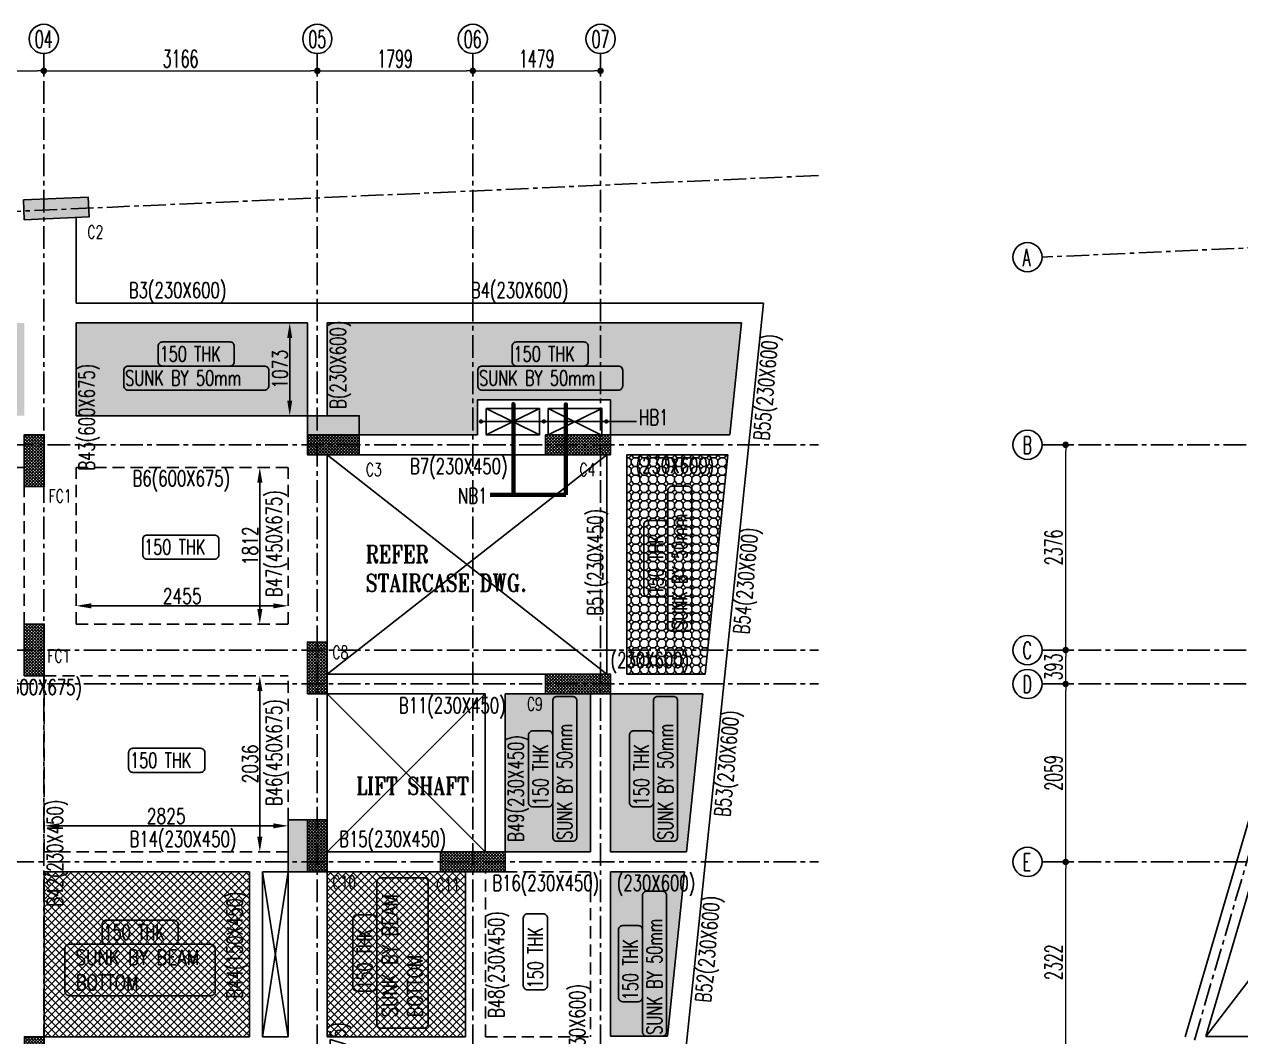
# Model space of a CAD drawing. Header units: inches. Extents: x 5501426 to 5570916, y 463710 to 505098.
# Drawn here: x 5513676 to 5527751, y 493301 to 505016 of the extents above; entities that cross this region are included whole.
import ezdxf

# ---------------------------------------------------------------- set-up
doc = ezdxf.new("R2010")
doc.units = ezdxf.units.IN
doc.header["$LTSCALE"] = 700
doc.header["$MEASUREMENT"] = 0
doc.header["$PDMODE"] = 2
doc.header["$PDSIZE"] = 75
for name, pattern in [('CENTER', [2, 1.25, -0.25, 0.25, -0.25]), ('CONTINULUS', [0]), ('HIDDEN', [0.375, 0.25, -0.125])]:
    doc.linetypes.add(name, pattern=pattern)
doc.layers.get('0').update_dxf_attribs({"color": 1})
doc.layers.get('DEFPOINTS').update_dxf_attribs({"color": 250})
for name, color, linetype in [('STR-Beam', 4, 'Continuous'), ('STR-Beam Number', 6, 'Continuous'), ('STR-Column', 5, 'Continuous'), ('STR-Column Numbers', 1, 'Continuous'), ('STR-Cut out', 248, 'HIDDEN'), ('STR-Dimension', 8, 'Continuous'), ('STR-Grid Circle', 251, 'Continuous'), ('STR-Grid Dim', 251, 'Continuous'), ('STR-Grid Line', 148, 'Continuous'), ('STR-Grid Number', 251, 'Continuous'), ('STR-Hatch', 251, 'Continuous'), ('STR-Text', 150, 'Continuous')]:
    doc.layers.add(name, color=color, linetype=linetype)
doc.layers.add('STR-Column Hatch', color=17, linetype='Continuous', lineweight=5)
doc.styles.add('a-100 txt m', font='romans.shx', dxfattribs={"width": 0.75, "height": 300})
doc.styles.add('DIMTEXT', font='SIMPLEX.shx', dxfattribs={"width": 0.6})
doc.styles.add('ROMANC', font='romanc.shx')
doc.styles.add('ROMANS', font='romans.shx', dxfattribs={"width": 0.75})
doc.styles.add('ROMANT', font='romant.shx')
doc.dimstyles.new('DESIGN DESK', dxfattribs={"dimtxt": 200, "dimasz": 75, "dimexe": 0.1, "dimexo": 0.1, "dimgap": 0.09, "dimtad": 0, "dimdec": 0, "dimzin": 0, "dimdsep": 46, "dimtxsty": 'DIMTEXT', "dimblk": 'DOT', "dimcen": 0, "dimclrd": 8, "dimclre": 8, "dimclrt": 7, "dimadec": 0, "dimazin": 0, "dimtfac": 1, "dimtdec": 0, "dimtix": 1, "dimtmove": 0, "dimatfit": 3, "dimldrblk": 'ARCHTICK', "dimfxl": 1, "dimtolj": 1, "dimtzin": 0, "dimlwd": 9, "dimlwe": 13, "dimarcsym": 0})
doc.dimstyles.new('SSM', dxfattribs={"dimscale": 10, "dimtxt": 250, "dimasz": 150, "dimexe": 100, "dimexo": 50, "dimgap": 25, "dimtad": 1, "dimdec": 0, "dimzin": 1, "dimdsep": 46, "dimtxsty": 'ROMANS', "dimcen": 5, "dimdle": 75, "dimclrd": 9, "dimclre": 9, "dimclrt": 7, "dimadec": 0, "dimazin": 0, "dimtfac": 1, "dimtdec": 0, "dimtix": 1, "dimtmove": 1, "dimatfit": 3, "dimfxl": 1, "dimtolj": 1, "dimtzin": 1, "dimarcsym": 0})
pattern_1 = [(45, (28788.98, 0), (-44.1941738, 44.1941738), []), (135, (28788.98, 0), (-44.1941738, -44.1941738), [])]
pattern_2 = [(315, (0, 29), (100.0000309, -2e-14), [41.0122, -100.4092]), (0, (29, 0), (100, 100), [42, -58]), (45, (71, 0), (0, 100.0000309), [41.0122, -100.4092]), (135, (100, 71), (-100.0000309, 2e-14), [41.0122, -100.4092]), (225, (29, 100), (-1e-14, -100.0000309), [41.0122, -100.4092]), (270, (0, 71), (100, -100), [42, -58])]

# ---------------------------------------------------------------- blocks, each defined once
blk = doc.blocks.new('_Dot')
at = {"color": 0, "linetype": 'ByBlock', "lineweight": -2}
blk.add_line((-0.5, 0), (-1, 0), dxfattribs=at)
at = {"color": 0, "linetype": 'ByBlock', "const_width": 0.5}
blk.add_lwpolyline([(-0.25, 0, 1), (0.25, 0, 1)], format="xyb", close=True, dxfattribs=at)
blk = doc.blocks.new('*D10')
at = {"layer": 'DEFPOINTS', "color": 0, "linetype": 'CONTINULUS', "ltscale": 0.05, "transparency": 16777216}
for p in [(5510391, 504478), (5513901, 504478), (5513901, 504478)]:
    blk.add_point(p, dxfattribs=at)
at = {"layer": 'STR-Grid Dim', "color": 251, "lineweight": 13}
for p, q in [((5510391, 504477), (5510391, 504477)), ((5513901, 504477), (5513901, 504477))]:
    blk.add_line(p, q, dxfattribs=at)
at = {"layer": 'STR-Grid Dim', "color": 251, "lineweight": 9}
blk.add_line((5510466, 504478), (5513826, 504478), dxfattribs=at)
at = {"layer": 'STR-Grid Dim', "color": 251, "linetype": 'ByBlock', "lineweight": 9, "ltscale": 0.05, "xscale": 75, "yscale": 75, "zscale": 75, "rotation": 180}
blk.add_blockref('_Dot', (5510391, 504478), dxfattribs=at)
at = {"layer": 'STR-Grid Dim', "color": 251, "linetype": 'ByBlock', "lineweight": 9, "ltscale": 0.05, "xscale": 75, "yscale": 75, "zscale": 75}
blk.add_blockref('_Dot', (5513901, 504478), dxfattribs=at)
at = {"layer": 'STR-Grid Dim', "color": 251, "linetype": 'CONTINULUS', "ltscale": 0.05, "insert": (5512146, 504618), "char_height": 200, "attachment_point": 5, "style": 'DIMTEXT'}
blk.add_mtext('\\A1;3510', dxfattribs=at)
blk = doc.blocks.new('_ARCHTICK')
at = {"color": 0, "linetype": 'ByBlock', "const_width": 0.15}
blk.add_lwpolyline([(-0.5, -0.5), (0.5, 0.5)], dxfattribs=at)
blk = doc.blocks.new('*D11')
at = {"layer": 'DEFPOINTS', "color": 0, "linetype": 'CONTINULUS', "ltscale": 0.05, "transparency": 16777216}
for p in [(5513901, 504478), (5517067, 504478), (5517067, 504478)]:
    blk.add_point(p, dxfattribs=at)
at = {"layer": 'STR-Grid Dim', "color": 251, "lineweight": 13}
for p, q in [((5513901, 504477), (5513901, 504477)), ((5517067, 504477), (5517067, 504477))]:
    blk.add_line(p, q, dxfattribs=at)
at = {"layer": 'STR-Grid Dim', "color": 251, "lineweight": 9}
blk.add_line((5513976, 504478), (5516992, 504478), dxfattribs=at)
at = {"layer": 'STR-Grid Dim', "color": 251, "linetype": 'ByBlock', "lineweight": 9, "ltscale": 0.05, "xscale": 75, "yscale": 75, "zscale": 75, "rotation": 180}
blk.add_blockref('_Dot', (5513901, 504478), dxfattribs=at)
at = {"layer": 'STR-Grid Dim', "color": 251, "linetype": 'ByBlock', "lineweight": 9, "ltscale": 0.05, "xscale": 75, "yscale": 75, "zscale": 75}
blk.add_blockref('_Dot', (5517067, 504478), dxfattribs=at)
at = {"layer": 'STR-Grid Dim', "color": 251, "linetype": 'CONTINULUS', "ltscale": 0.05, "insert": (5515484, 504618), "char_height": 200, "attachment_point": 5, "style": 'DIMTEXT'}
blk.add_mtext('\\A1;3166', dxfattribs=at)
blk = doc.blocks.new('*D12')
at = {"layer": 'DEFPOINTS', "color": 0, "linetype": 'CONTINULUS', "ltscale": 0.05, "transparency": 16777216}
for p in [(5517067, 504478), (5518866, 504478), (5518866, 504478)]:
    blk.add_point(p, dxfattribs=at)
at = {"layer": 'STR-Grid Dim', "color": 251, "lineweight": 13}
for p, q in [((5517067, 504477), (5517067, 504477)), ((5518866, 504477), (5518866, 504477))]:
    blk.add_line(p, q, dxfattribs=at)
at = {"layer": 'STR-Grid Dim', "color": 251, "lineweight": 9}
blk.add_line((5517142, 504478), (5518791, 504478), dxfattribs=at)
at = {"layer": 'STR-Grid Dim', "color": 251, "linetype": 'ByBlock', "lineweight": 9, "ltscale": 0.05, "xscale": 75, "yscale": 75, "zscale": 75, "rotation": 180}
blk.add_blockref('_Dot', (5517067, 504478), dxfattribs=at)
at = {"layer": 'STR-Grid Dim', "color": 251, "linetype": 'ByBlock', "lineweight": 9, "ltscale": 0.05, "xscale": 75, "yscale": 75, "zscale": 75}
blk.add_blockref('_Dot', (5518866, 504478), dxfattribs=at)
at = {"layer": 'STR-Grid Dim', "color": 251, "linetype": 'CONTINULUS', "ltscale": 0.05, "insert": (5517966, 504618), "char_height": 200, "attachment_point": 5, "style": 'DIMTEXT'}
blk.add_mtext('\\A1;1799', dxfattribs=at)
blk = doc.blocks.new('*D13')
at = {"layer": 'DEFPOINTS', "color": 0, "linetype": 'CONTINULUS', "ltscale": 0.05, "transparency": 16777216}
for p in [(5518866, 504478), (5520344, 504478), (5520344, 504478)]:
    blk.add_point(p, dxfattribs=at)
at = {"layer": 'STR-Grid Dim', "color": 251, "lineweight": 13}
for p, q in [((5518866, 504477), (5518866, 504477)), ((5520344, 504477), (5520344, 504477))]:
    blk.add_line(p, q, dxfattribs=at)
at = {"layer": 'STR-Grid Dim', "color": 251, "lineweight": 9}
blk.add_line((5518941, 504478), (5520269, 504478), dxfattribs=at)
at = {"layer": 'STR-Grid Dim', "color": 251, "linetype": 'ByBlock', "lineweight": 9, "ltscale": 0.05, "xscale": 75, "yscale": 75, "zscale": 75, "rotation": 180}
blk.add_blockref('_Dot', (5518866, 504478), dxfattribs=at)
at = {"layer": 'STR-Grid Dim', "color": 251, "linetype": 'ByBlock', "lineweight": 9, "ltscale": 0.05, "xscale": 75, "yscale": 75, "zscale": 75}
blk.add_blockref('_Dot', (5520344, 504478), dxfattribs=at)
at = {"layer": 'STR-Grid Dim', "color": 251, "linetype": 'CONTINULUS', "ltscale": 0.05, "insert": (5519605, 504618), "char_height": 200, "attachment_point": 5, "style": 'DIMTEXT'}
blk.add_mtext('\\A1;1479', dxfattribs=at)
blk = doc.blocks.new('*D33')
at = {"layer": 'DEFPOINTS', "color": 0, "linetype": 'CONTINULUS', "transparency": 16777216}
for p in [(5513906, 495741), (5516731, 495741), (5516731, 495741)]:
    blk.add_point(p, dxfattribs=at)
at = {"layer": 'STR-Dimension', "color": 251, "lineweight": -2, "transparency": 16777216}
for p, q in [((5513906, 495791), (5513906, 495771)), ((5514081, 495741), (5516556, 495741)), ((5516731, 495791), (5516731, 495771))]:
    blk.add_line(p, q, dxfattribs=at)
at = {"layer": 'STR-Dimension', "color": 251, "linetype": 'CONTINULUS', "transparency": 16777216}
for points in [[(5514081, 495770), (5514081, 495712), (5513906, 495741)], [(5516556, 495712), (5516556, 495770), (5516731, 495741)]]:
    blk.add_solid(points, dxfattribs=at)
at = {"layer": 'STR-Dimension', "color": 3, "linetype": 'CONTINULUS', "ltscale": 0.05, "transparency": 16777216, "insert": (5515318, 495853), "char_height": 175, "attachment_point": 5, "style": 'ROMANS'}
blk.add_mtext('\\A1;2825', dxfattribs=at)
blk = doc.blocks.new('*D34')
at = {"layer": 'DEFPOINTS', "color": 0, "linetype": 'CONTINULUS', "transparency": 16777216}
for p in [(5516401, 497475), (5516401, 495439), (5516401, 495439)]:
    blk.add_point(p, dxfattribs=at)
at = {"layer": 'STR-Dimension', "color": 251, "lineweight": -2, "transparency": 16777216}
for p, q in [((5516451, 497475), (5516431, 497475)), ((5516401, 497300), (5516401, 495614)), ((5516451, 495439), (5516431, 495439))]:
    blk.add_line(p, q, dxfattribs=at)
at = {"layer": 'STR-Dimension', "color": 251, "linetype": 'CONTINULUS', "transparency": 16777216}
for points in [[(5516431, 497300), (5516372, 497300), (5516401, 497475)], [(5516372, 495614), (5516431, 495614), (5516401, 495439)]]:
    blk.add_solid(points, dxfattribs=at)
at = {"layer": 'STR-Dimension', "color": 3, "linetype": 'CONTINULUS', "ltscale": 0.05, "transparency": 16777216, "insert": (5516289, 496457), "char_height": 175, "attachment_point": 5, "rotation": 90, "style": 'ROMANS'}
blk.add_mtext('\\A1;2036', dxfattribs=at)
blk = doc.blocks.new('*D35')
at = {"layer": 'DEFPOINTS', "color": 0, "linetype": 'CONTINULUS'}
for p in [(5514276, 498287), (5516731, 498287), (5516731, 498287)]:
    blk.add_point(p, dxfattribs=at)
at = {"layer": 'STR-Dimension', "color": 251, "lineweight": -2}
for p, q in [((5514276, 498337), (5514276, 498317)), ((5514451, 498287), (5516556, 498287)), ((5516731, 498337), (5516731, 498317))]:
    blk.add_line(p, q, dxfattribs=at)
at = {"layer": 'STR-Dimension', "color": 251, "linetype": 'CONTINULUS'}
for points in [[(5514451, 498316), (5514451, 498257), (5514276, 498287)], [(5516556, 498257), (5516556, 498316), (5516731, 498287)]]:
    blk.add_solid(points, dxfattribs=at)
at = {"layer": 'STR-Dimension', "color": 3, "linetype": 'CONTINULUS', "ltscale": 0.05, "insert": (5515503, 498399), "char_height": 175, "attachment_point": 5, "style": 'ROMANS'}
blk.add_mtext('\\A1;2455', dxfattribs=at)
blk = doc.blocks.new('*D36')
at = {"layer": 'DEFPOINTS', "color": 0, "linetype": 'CONTINULUS'}
for p in [(5516401, 499887), (5516401, 498075), (5516401, 498075)]:
    blk.add_point(p, dxfattribs=at)
at = {"layer": 'STR-Dimension', "color": 251, "lineweight": -2}
for p, q in [((5516451, 499887), (5516431, 499887)), ((5516401, 499712), (5516401, 498250)), ((5516451, 498075), (5516431, 498075))]:
    blk.add_line(p, q, dxfattribs=at)
at = {"layer": 'STR-Dimension', "color": 251, "linetype": 'CONTINULUS'}
for points in [[(5516431, 499712), (5516372, 499712), (5516401, 499887)], [(5516372, 498250), (5516431, 498250), (5516401, 498075)]]:
    blk.add_solid(points, dxfattribs=at)
at = {"layer": 'STR-Dimension', "color": 3, "linetype": 'CONTINULUS', "ltscale": 0.05, "insert": (5516289, 498981), "char_height": 175, "attachment_point": 5, "rotation": 90, "style": 'ROMANS'}
blk.add_mtext('\\A1;1812', dxfattribs=at)
blk = doc.blocks.new('*D43')
at = {"layer": 'DEFPOINTS', "color": 0, "linetype": 'CONTINULUS', "transparency": 16777216}
for p in [(5516747, 501560), (5516747, 500487), (5516747, 500487)]:
    blk.add_point(p, dxfattribs=at)
at = {"layer": 'STR-Dimension', "color": 251, "lineweight": -2, "transparency": 16777216}
for p, q in [((5516797, 501560), (5516777, 501560)), ((5516747, 501385), (5516747, 500662)), ((5516797, 500487), (5516777, 500487))]:
    blk.add_line(p, q, dxfattribs=at)
at = {"layer": 'STR-Dimension', "color": 251, "linetype": 'CONTINULUS', "transparency": 16777216}
for points in [[(5516776, 501385), (5516718, 501385), (5516747, 501560)], [(5516718, 500662), (5516776, 500662), (5516747, 500487)]]:
    blk.add_solid(points, dxfattribs=at)
at = {"layer": 'STR-Dimension', "color": 3, "linetype": 'CONTINULUS', "ltscale": 0.05, "transparency": 16777216, "insert": (5516634, 501024), "char_height": 175, "attachment_point": 5, "rotation": 90, "style": 'ROMANS'}
blk.add_mtext('\\A1;1073', dxfattribs=at)
blk = doc.blocks.new('*D288')
at = {"layer": 'DEFPOINTS', "color": 0, "linetype": 'CONTINULUS'}
for p in [(5525726, 500150), (5525726, 500150), (5525726, 497775)]:
    blk.add_point(p, dxfattribs=at)
at = {"layer": 'STR-Grid Dim', "color": 251, "lineweight": 13}
for p, q in [((5525726, 500150), (5525726, 500150)), ((5525726, 497775), (5525726, 497775))]:
    blk.add_line(p, q, dxfattribs=at)
at = {"layer": 'STR-Grid Dim', "color": 251, "lineweight": 9}
blk.add_line((5525726, 497850), (5525726, 500075), dxfattribs=at)
at = {"layer": 'STR-Grid Dim', "color": 251, "linetype": 'ByBlock', "lineweight": 9, "xscale": 75, "yscale": 75, "zscale": 75}
for p, rotation in [((5525726, 500150), 90), ((5525726, 497775), 270)]:
    blk.add_blockref('_Dot', p, dxfattribs=dict(at, rotation=rotation))
at = {"layer": 'STR-Grid Dim', "color": 251, "linetype": 'CONTINULUS', "ltscale": 0.05, "insert": (5525586, 498963), "char_height": 200, "attachment_point": 5, "rotation": 90, "style": 'DIMTEXT'}
blk.add_mtext('\\A1;2376', dxfattribs=at)
blk = doc.blocks.new('*D289')
at = {"layer": 'DEFPOINTS', "color": 0, "linetype": 'CONTINULUS'}
for p in [(5525726, 497775), (5525726, 497775), (5525726, 497382)]:
    blk.add_point(p, dxfattribs=at)
at = {"layer": 'STR-Grid Dim', "color": 251, "lineweight": 13}
for p, q in [((5525726, 497775), (5525726, 497775)), ((5525726, 497382), (5525726, 497382))]:
    blk.add_line(p, q, dxfattribs=at)
at = {"layer": 'STR-Grid Dim', "color": 251, "lineweight": 9}
blk.add_line((5525726, 497457), (5525726, 497700), dxfattribs=at)
at = {"layer": 'STR-Grid Dim', "color": 251, "linetype": 'ByBlock', "lineweight": 9, "xscale": 75, "yscale": 75, "zscale": 75}
for p, rotation in [((5525726, 497775), 90), ((5525726, 497382), 270)]:
    blk.add_blockref('_Dot', p, dxfattribs=dict(at, rotation=rotation))
at = {"layer": 'STR-Grid Dim', "color": 251, "linetype": 'CONTINULUS', "ltscale": 0.05, "insert": (5525586, 497579), "char_height": 200, "attachment_point": 5, "rotation": 90, "style": 'DIMTEXT'}
blk.add_mtext('\\A1;393', dxfattribs=at)
blk = doc.blocks.new('*D290')
at = {"layer": 'DEFPOINTS', "color": 0, "linetype": 'CONTINULUS'}
for p in [(5525726, 497382), (5525726, 497382), (5525726, 495323)]:
    blk.add_point(p, dxfattribs=at)
at = {"layer": 'STR-Grid Dim', "color": 251, "lineweight": 13}
for p, q in [((5525726, 497382), (5525726, 497382)), ((5525726, 495323), (5525726, 495323))]:
    blk.add_line(p, q, dxfattribs=at)
at = {"layer": 'STR-Grid Dim', "color": 251, "lineweight": 9}
blk.add_line((5525726, 495398), (5525726, 497307), dxfattribs=at)
at = {"layer": 'STR-Grid Dim', "color": 251, "linetype": 'ByBlock', "lineweight": 9, "xscale": 75, "yscale": 75, "zscale": 75}
for p, rotation in [((5525726, 497382), 90), ((5525726, 495323), 270)]:
    blk.add_blockref('_Dot', p, dxfattribs=dict(at, rotation=rotation))
at = {"layer": 'STR-Grid Dim', "color": 251, "linetype": 'CONTINULUS', "ltscale": 0.05, "insert": (5525586, 496353), "char_height": 200, "attachment_point": 5, "rotation": 90, "style": 'DIMTEXT'}
blk.add_mtext('\\A1;2059', dxfattribs=at)
blk = doc.blocks.new('*D291')
at = {"layer": 'DEFPOINTS', "color": 0, "linetype": 'CONTINULUS'}
for p in [(5525726, 495323), (5525726, 495323), (5525726, 493001)]:
    blk.add_point(p, dxfattribs=at)
at = {"layer": 'STR-Grid Dim', "color": 251, "lineweight": 13}
for p, q in [((5525726, 495323), (5525726, 495323)), ((5525726, 493001), (5525726, 493001))]:
    blk.add_line(p, q, dxfattribs=at)
at = {"layer": 'STR-Grid Dim', "color": 251, "lineweight": 9}
blk.add_line((5525726, 493076), (5525726, 495248), dxfattribs=at)
at = {"layer": 'STR-Grid Dim', "color": 251, "linetype": 'ByBlock', "lineweight": 9, "xscale": 75, "yscale": 75, "zscale": 75}
for p, rotation in [((5525726, 495323), 90), ((5525726, 493001), 270)]:
    blk.add_blockref('_Dot', p, dxfattribs=dict(at, rotation=rotation))
at = {"layer": 'STR-Grid Dim', "color": 251, "linetype": 'CONTINULUS', "ltscale": 0.05, "insert": (5525586, 494162), "char_height": 200, "attachment_point": 5, "rotation": 90, "style": 'DIMTEXT'}
blk.add_mtext('\\A1;2322', dxfattribs=at)

msp = doc.modelspace()

# ---------------------------------------------------------------- hatches: boundary and pattern name
at = {"layer": 'STR-Column Hatch'}
h = msp.add_hatch(color=256, dxfattribs=at)
h.dxf.hatch_style = 1
h.paths.add_polyline_path([(5513665.3, 502983.6), (5514414.8, 503017.2), (5514425.1, 502787.4), (5513675.6, 502753.9)])
h = msp.add_hatch(color=256, dxfattribs=at)
h.dxf.hatch_style = 1
h.paths.add_polyline_path([(5516951, 500485.7), (5517551.2, 500485.7), (5517551.2, 500035.7), (5516951, 500035.7)])
h = msp.add_hatch(dxfattribs=at)
h.set_pattern_fill('ANSI37', color=100, scale=200, angle=360)
h.set_pattern_definition([(45, (5542577.366, 1350504.532), (-17.6776695, 17.6776695), []), (135, (5542577.366, 1350504.532), (-17.6776695, -17.6776695), [])])
h.paths.add_polyline_path([(5513676.2, 499665.9), (5513676.2, 500265.9), (5513906.2, 500265.9), (5513906.2, 499665.9)])
h = msp.add_hatch(dxfattribs=at)
h.set_pattern_fill('ANSI37', color=100, scale=200, angle=90)
h.set_pattern_definition([(135, (4666712.401, 528936.87), (-17.6776695, -17.6776695), []), (225, (4666712.401, 528936.87), (17.6776695, -17.6776695), [])])
h.paths.add_polyline_path([(5517551, 500035.7), (5516951, 500035.7), (5516951, 500265.7), (5517551, 500265.7)])
h = msp.add_hatch(dxfattribs=at)
h.set_pattern_fill('ANSI37', color=256, scale=200, angle=270)
h.set_pattern_definition([(315, (6370689.185, 471364.292), (17.6776695, 17.6776695), []), (45, (6370689.185, 471364.292), (-17.6776695, 17.6776695), [])])
h.paths.add_polyline_path([(5519707.5, 500265.4), (5520457.7, 500265.4), (5520457.7, 500035.4), (5519707.5, 500035.4)])
h = msp.add_hatch(dxfattribs=at)
h.set_pattern_fill('ANSI37', color=100, scale=200, angle=360)
h.set_pattern_definition([(45, (5542577.366, 1348163.712), (-17.6776695, 17.6776695), []), (135, (5542577.366, 1348163.712), (-17.6776695, -17.6776695), [])])
h.paths.add_polyline_path([(5513676.2, 497475.1), (5513676.2, 498075.1), (5513906.2, 498075.1), (5513906.2, 497475.1)])
h = msp.add_hatch(dxfattribs=at)
h.set_pattern_fill('ANSI37', color=256, scale=200, angle=360)
h.set_pattern_definition([(45, (5545852.097, 1347956.132), (-17.6776695, 17.6776695), []), (135, (5545852.097, 1347956.132), (-17.6776695, -17.6776695), [])])
h.paths.add_polyline_path([(5516951, 497267.5), (5516952.1, 497866.8), (5517182.1, 497866.8), (5517181, 497267.5)])
h = msp.add_hatch(dxfattribs=at)
h.set_pattern_fill('ANSI37', color=256, scale=200, angle=270)
h.set_pattern_definition([(315, (6370690.443, 468596.21), (17.6776695, 17.6776695), []), (45, (6370690.443, 468596.21), (-17.6776695, 17.6776695), [])])
h.paths.add_polyline_path([(5519708.8, 497497.3), (5520459, 497497.3), (5520459, 497267.3), (5519708.8, 497267.3)])
h = msp.add_hatch(color=256, dxfattribs=at)
h.dxf.hatch_style = 1
h.paths.add_polyline_path([(5517181, 495808.7), (5517181, 495208.5), (5516731, 495208.5), (5516731, 495808.7)])
h = msp.add_hatch(dxfattribs=at)
h.set_pattern_fill('ANSI37', color=100, scale=200, angle=360)
h.set_pattern_definition([(45, (5545852.114, 1345897.186), (-17.6776695, 17.6776695), []), (135, (5545852.114, 1345897.186), (-17.6776695, -17.6776695), [])])
h.paths.add_polyline_path([(5516951, 495208.5), (5516951, 495808.5), (5517181, 495808.5), (5517181, 495208.5)])
h = msp.add_hatch(dxfattribs=at)
h.set_pattern_fill('ANSI37', color=256, scale=200, angle=270)
h.set_pattern_definition([(315, (6369472.056, 466537.092), (17.6776695, 17.6776695), []), (45, (6369472.056, 466537.092), (-17.6776695, 17.6776695), [])])
h.paths.add_polyline_path([(5518490.4, 495438.2), (5519240.6, 495438.2), (5519240.6, 495208.2), (5518490.4, 495208.2)])
h = msp.add_hatch(dxfattribs=at)
h.set_pattern_fill('ANSI37', color=100, scale=200, angle=360)
h.set_pattern_definition([(45, (5542577.457, 1343539.84), (-17.6776695, 17.6776695), []), (135, (5542577.457, 1343539.84), (-17.6776695, -17.6776695), [])])
h.paths.add_polyline_path([(5513676.3, 492701.2), (5513676.3, 493301.2), (5513906.3, 493301.2), (5513906.3, 492701.2)])
at = {"layer": 'STR-Hatch', "linetype": 'CONTINULUS', "ltscale": 0.05}
h = msp.add_hatch(dxfattribs=at)
h.set_pattern_fill('OCTAGON', color=256, scale=100)
h.set_pattern_definition(pattern_2)
h.paths.add_polyline_path([(5508931.7, 501560.1), (5513676.1, 501560.1), (5513676.1, 500485.9), (5508931.7, 500485.9)])
h.paths.add_polyline_path([(5514276, 501560.1), (5516951, 501560.1), (5516951, 500486.9), (5514276, 500486.9)])
h.paths.add_polyline_path([(5518919, 500265.6), (5518919, 500669.9), (5520459, 500669.9), (5520459, 500265.6), (5521840, 500265.6), (5521974.4, 501560.1), (5517181, 501560.1), (5517181, 500265.6)])
h = msp.add_hatch(dxfattribs=at)
h.set_pattern_fill('OCTAGON', color=256, scale=100)
h.set_pattern_definition(pattern_2)
h.paths.add_polyline_path([(5520647, 500035.6), (5521816.1, 500035.6), (5521552.6, 497497.5), (5520647, 497497.5)])
h = msp.add_hatch(dxfattribs=at)
h.set_pattern_fill('OCTAGON', color=256, scale=100)
h.set_pattern_definition(pattern_2)
h.paths.add_polyline_path([(5520459, 495208.4), (5521315, 495208.4), (5521117.4, 493305.6), (5520459, 493305.6)])
h.paths.add_polyline_path([(5520459, 495438.7), (5521338.9, 495438.4), (5521528.8, 497267.5), (5520459, 497267.5)])
h.paths.add_polyline_path([(5519239.8, 497267.5), (5520229, 497267.5), (5520229, 495438.7), (5519239.8, 495438.7)])
h = msp.add_hatch(dxfattribs=at)
h.set_pattern_fill('ANSI37', color=256, scale=500)
h.set_pattern_definition(pattern_1)
h.paths.add_polyline_path([(5516280.8, 495208.5), (5513906, 495208.5), (5513906, 493301.2), (5516280.8, 493301.2)])
h = msp.add_hatch(dxfattribs=at)
h.set_pattern_fill('ANSI37', color=256, scale=500)
h.set_pattern_definition(pattern_1)
h.paths.add_polyline_path([(5517181, 495208.5), (5517181, 493301.2), (5518782.8, 493301.2), (5518782.8, 495208.2), (5518490.4, 495208.2), (5518490.4, 495208.7), (5517181, 495208.7)], is_closed=False)

# ---------------------------------------------------------------- linework, layer by layer
at = {"layer": 'STR-Beam'}
for p, q in [((5514276.2, 502780.8, -102743.6), (5514276.2, 501790.1, -81700.6)), ((5514276.2, 501790.1, -651.4), (5522229.5, 501790.1, -651.4)), ((5517181, 497866.8, 72.6), (5517181, 500035.9, -383.9)), ((5519707.5, 500035.4, 1679), (5517551.2, 500035.9, 789.4)), ((5520417, 497497.3, 0), (5520417, 500035.6, 789.4)), ((5520647, 500035.6, 789.4), (5521816.1, 500035.6, 789.4)), ((5520647, 497497.3, 0), (5520647, 500035.6, 789.4)), ((5517181, 497497.5, -195.2), (5519708.8, 497497.5, 0)), ((5520647, 497497.5, -889.6), (5521552.6, 497497.5, -889.6)), ((5517181, 497267.5, -195.2), (5519009.8, 497267.5, -195.2)), ((5517181, 495808.7, 505.7), (5517181, 497267.5, 198.7)), ((5519009.8, 495438.7, -353.9), (5519009.8, 497267.5, -353.9)), ((5517181, 495438.7, -383.9), (5518490.4, 495438.7, -383.9)), ((5513906, 495208.5, -288), (5513906, 493301.2, -288)), ((5516731, 493301.2, -383.9), (5516731, 495208.7, -383.9)), ((5517181, 495208.7, -383.9), (5518490.4, 495208.7, -383.9)), ((5517181, 493301.2, -383.9), (5517181, 495208.7, -383.9)), ((5513906, 493301.2, -651.4), (5516280.8, 493301.2, -651.4)), ((5516430.8, 493301.2, -651.4), (5516731, 493301.2, -651.4)), ((5517181, 493301.2, -383.9), (5518782.8, 493301.2, -383.9))]:
    msp.add_line(p, q, dxfattribs=at)
at = {"layer": 'STR-Beam', "linetype": 'Continuous'}
for p, q in [((5522229.5, 501790.1, -651.4), (5521324.8, 493075.6, -651.4)), ((5514276, 500486, -775.6), (5514276, 501560.1, -775.6)), ((5514276, 501560.1, -651.4), (5516951, 501560.1, -651.4)), ((5516951, 500486.9, -383.9), (5516951, 501560.1, -383.9)), ((5517181, 500486.9, -383.9), (5517181, 501560.1, -383.9)), ((5517181, 501560.1, -651.4), (5521974.4, 501560.1, -651.4)), ((5521974.4, 501560.1, -651.4), (5521840, 500265.6, -651.4)), ((5514276, 500486, -383.9), (5516951, 500486.9, -383.9)), ((5518919, 500265.6, 1420.9), (5517551.2, 500265.9, 789.4)), ((5520457.7, 500265.6, 789.4), (5521840, 500265.6, 789.4)), ((5521816.1, 500035.6, -651.4), (5521552.6, 497497.5, -651.4)), ((5519239.8, 495438.7, -353.9), (5519239.8, 497267.5, -353.9)), ((5519239.8, 497267.5, -195.2), (5519708.8, 497267.5, 0)), ((5520229, 497267.5, -383.9), (5520229, 495438.7, -196.5)), ((5520459, 497267.5, -889.6), (5521528.8, 497267.5, -889.6)), ((5520459, 497267.5, -383.9), (5520459, 495438.4, -383.9)), ((5521528.8, 497267.5, -651.4), (5521338.9, 495438.4, -651.4)), ((5519241, 495438.7, -383.9), (5520229, 495438.7, -383.9)), ((5520458.6, 495438.4, -383.9), (5521338.9, 495438.4, -383.9)), ((5520458.6, 495208.4, -383.9), (5521315, 495208.4, -383.9)), ((5520459, 495208.4, -383.9), (5520459, 493305.6, -383.9)), ((5521315, 495208.4, -651.4), (5521117.4, 493305.6, -651.4)), ((5521117.4, 493305.6, -651.4), (5520459, 493305.6, -651.4))]:
    msp.add_line(p, q, dxfattribs=at)
at = {"layer": 'STR-Beam', "linetype": 'HIDDEN', "ltscale": 0.8}
for p, q in [((5510615.8, 499884.9, -383.9), (5513676.2, 499885.9, -383.9)), ((5513676.2, 498075.1, -531.4), (5513676.2, 499885.9, -531.4)), ((5514276, 499886, -383.9), (5516731, 499886.9, -383.9)), ((5514276, 498075.1, -775.6), (5514276, 499886, -775.6)), ((5516731, 498075.1, -383.9), (5516731, 499885.9, -383.9)), ((5514276, 498075.1, -775.6), (5516731, 498075.1, -889.6)), ((5513906, 497475, -288), (5513906, 495438.5, -288)), ((5513906.2, 497475.1, -766), (5516731, 497475.1, -889.6)), ((5516731, 495808.7, 505.7), (5516731, 497475.1, -383.9)), ((5516731, 495438.5, 505.7), (5513906, 495438.5, 505.7)), ((5519012.8, 493301.2, 320.4), (5519012.8, 495208.2, 320.4)), ((5519240.6, 495208.7, -383.9), (5520229, 495208.7, -383.9)), ((5520229, 495208.7, -172.9), (5520229, 493301.2, 22.6)), ((5519012.8, 493301.2, -383.9), (5520229, 493301.2, -383.9))]:
    msp.add_line(p, q, dxfattribs=at)
at = {"layer": 'STR-Beam', "linetype": 'CONTINULUS', "ltscale": 0.05}
for p, q in [((5527106.9, 493301, 601.6), (5528342.7, 497499.4, 283.1)), ((5518490.4, 495438.2, 1137.2), (5518490.4, 495438.2, 1137.2))]:
    msp.add_line(p, q, dxfattribs=at)
at = {"layer": 'STR-Beam', "ltscale": 0.05}
for p, q in [((5527346.8, 493301.3, 596.7), (5528087.6, 495818.3, 405.7)), ((5516280.8, 495208.5, 505.7), (5513906, 495208.5, 505.7)), ((5516280.8, 495208.5, 505.7), (5516280.8, 493301.2, 505.7)), ((5516731, 495208.5, 505.7), (5516430.8, 495208.5, 505.7)), ((5516430.8, 495208.5, 505.7), (5516430.8, 493301.2, 505.7)), ((5518782.8, 493301.2, 320.4), (5518782.8, 495208.2, 320.4)), ((5529573.9, 493301.2, -651.4), (5527346.8, 493301.3, -651.4))]:
    msp.add_line(p, q, dxfattribs=at)
at = {"layer": 'STR-Beam', "linetype": 'CONTINULUS', "ltscale": 0.05, "elevation": 1420.9}
msp.add_lwpolyline([(5518919, 500265.6), (5518919, 500669.9), (5520459, 500669.9), (5520459, 500265.6)], dxfattribs=at)
for points in [[(5519019, 500569.9), (5519639, 500569.9), (5519639, 500265.9), (5519019, 500265.9)], [(5519739, 500569.9), (5520359, 500569.9), (5520359, 500265.9), (5519739, 500265.9)]]:
    msp.add_lwpolyline(points, close=True, dxfattribs=at)
at = {"layer": 'STR-Column', "linetype": 'ByBlock'}
for points, elevation in [([(5513665.3, 502983.6), (5514414.8, 503017.2), (5514425.1, 502787.4), (5513675.6, 502753.9)], -98921.6), ([(5516951, 500485.7), (5517551.2, 500485.7), (5517551.2, 500035.7), (5516951, 500035.7)], 24790.2), ([(5519707.5, 500265.4), (5520457.7, 500265.4), (5520457.7, 500035.4), (5519707.5, 500035.4)], 1679), ([(5516951, 497267.5), (5516952.1, 497866.8), (5517182.1, 497866.8), (5517181, 497267.5)], 406.4), ([(5519708.8, 497497.3), (5520459, 497497.3), (5520459, 497267.3), (5519708.8, 497267.3)], 0), ([(5517181, 495808.7), (5517181, 495208.5), (5516731, 495208.5), (5516731, 495808.7)], 505.7), ([(5518490.4, 495438.2), (5519240.6, 495438.2), (5519240.6, 495208.2), (5518490.4, 495208.2)], 1137.2)]:
    msp.add_lwpolyline(points, close=True, dxfattribs=dict(at, elevation=elevation))
at = {"layer": 'STR-Column', "color": 100, "linetype": 'ByBlock'}
for points, elevation in [([(5513676.2, 499665.9), (5513676.2, 500265.9), (5513906.2, 500265.9), (5513906.2, 499665.9)], 313.6), ([(5517551, 500035.7), (5516951, 500035.7), (5516951, 500265.7), (5517551, 500265.7)], 25391.8), ([(5513676.2, 497475.1), (5513676.2, 498075.1), (5513906.2, 498075.1), (5513906.2, 497475.1)], -531.4), ([(5516951, 495208.5), (5516951, 495808.5), (5517181, 495808.5), (5517181, 495208.5)], 243.6), ([(5513676.3, 492701.2), (5513676.3, 493301.2), (5513906.3, 493301.2), (5513906.3, 492701.2)], 320.4)]:
    msp.add_lwpolyline(points, close=True, dxfattribs=dict(at, elevation=elevation))
at = {"layer": 'STR-Cut out', "linetype": 'CONTINULUS', "ltscale": 0.05}
for p, q in [((5519639, 500569.9, 1420.9), (5519019, 500265.9, 1420.9)), ((5519019, 500569.9, 1420.9), (5519639, 500265.9, 1420.9)), ((5520359, 500569.9, 1420.9), (5519739, 500265.9, -288)), ((5519739, 500569.9, 1420.9), (5520346.7, 500265.9, -288)), ((5517181.4, 497497.5, -195.2), (5520417, 500035.6, 789.4)), ((5517182.1, 500035.9, -12837.6), (5520417, 497497.3, 0)), ((5517181, 495438.7, 217.7), (5519009.8, 497267.8, 343.6)), ((5517181, 497267.5, -195.2), (5519009.8, 495438.7, -353.9)), ((5527346.8, 493301.3, 596.7), (5529273.9, 495818.2, -288)), ((5516430.8, 495208.5, 505.7), (5516731, 493301.2, -383.9)), ((5516430.8, 493301.2, 505.7), (5516731, 495208.5, -383.9))]:
    msp.add_line(p, q, dxfattribs=at)
at = {"layer": 'STR-Grid Circle', "linetype": 'ByBlock', "ltscale": 3}
for centre in [(5513900.9, 504846.9, -99088.5), (5517066.5, 504846.9, 724.9), (5518865.5, 504846.9, 1455.7), (5520344.1, 504846.9, 461.3), (5525283.8, 502321.9, 1033.4), (5525283.8, 500150.4, 1679), (5525283.8, 497774.9, 1033.4), (5525283.8, 497382.3, 0), (5525283.8, 495323.2, 1137.2)]:
    msp.add_circle(centre, 169, dxfattribs=at)
at = {"layer": 'STR-Grid Line', "linetype": 'CENTER', "ltscale": 0.3}
for p, q in [((5513900.9, 488137.6, -99319.7), (5513900.9, 504677.9, -99088.5)), ((5517066.5, 488137.6, 493.7), (5517066.5, 504677.9, 724.9)), ((5518865.5, 488137.6, 1224.5), (5518865.5, 504677.9, 1455.7)), ((5520344.1, 488137.6, 230), (5520344.1, 504677.9, 461.3)), ((5522866.5, 503266.8, -98921.6), (5501763.9, 502321.9, -98921.6)), ((5546555.4, 503266.8, -98921.6), (5525452.8, 502321.9, -98921.6)), ((5501763.9, 500150.4, 1679), (5522866.5, 500150.4, 1679)), ((5525452.8, 500150.4, 1679), (5546555.4, 500150.4, 1679)), ((5501763.9, 497774.9, 1033.4), (5522866.5, 497774.9, 1033.4)), ((5525452.8, 497774.9, 1033.4), (5546555.4, 497774.9, 1033.4)), ((5501763.9, 497382.3, 0), (5522866.5, 497382.3, 0)), ((5525452.8, 497382.3, 0), (5546555.4, 497382.3, 0)), ((5501763.9, 495323.2, 1137.2), (5522866.5, 495323.2, 1137.2)), ((5525452.8, 495323.2, 1137.2), (5546555.4, 495323.2, 1137.2))]:
    msp.add_line(p, q, dxfattribs=at)
at = {"layer": 'STR-Grid Line', "linetype": 'CENTER', "ltscale": 0.3, "elevation": 283.1}
msp.add_lwpolyline([(5525802, 488137.6), (5526859, 492051.5), (5530599.7, 504760.1)], dxfattribs=at)
at = {"layer": 'STR-Text', "color": 42, "elevation": 100798.8}
for points in [[(5515275.5, 501061.7), (5516056.1, 501061.7, 0.4142136), (5516106.1, 501111.7), (5516106.1, 501290.6, 0.4142136), (5516056.1, 501340.6), (5515275.5, 501340.6, 0.4142136), (5515225.5, 501290.6), (5515225.5, 501111.7, 0.4142136)], [(5519370.8, 501061.7), (5520151.5, 501061.7, 0.4142136), (5520201.5, 501111.7), (5520201.5, 501290.6, 0.4142136), (5520151.5, 501340.6), (5519370.8, 501340.6, 0.4142136), (5519320.8, 501290.6), (5519320.8, 501111.7, 0.4142136)], [(5514876.9, 500782.8), (5516454.7, 500782.8, 0.4142136), (5516504.7, 500832.8), (5516504.7, 501011.7, 0.4142136), (5516454.7, 501061.7), (5514876.9, 501061.7, 0.4142136), (5514826.9, 501011.7), (5514826.9, 500832.8, 0.4142136)], [(5518972.3, 500782.8), (5520550.1, 500782.8, 0.4142136), (5520600.1, 500832.8), (5520600.1, 501011.7, 0.4142136), (5520550.1, 501061.7), (5518972.3, 501061.7, 0.4142136), (5518922.3, 501011.7), (5518922.3, 500832.8, 0.4142136)], [(5521400.7, 498043.3), (5521400.7, 499621.1, 0.4142136), (5521350.7, 499671.1), (5521171.8, 499671.1, 0.4142136), (5521121.8, 499621.1), (5521121.8, 498043.3, 0.4142136), (5521171.8, 497993.3), (5521350.7, 497993.3, 0.4142136)], [(5521121.8, 498441.9), (5521121.8, 499222.5, 0.4142136), (5521071.8, 499272.5), (5520892.9, 499272.5, 0.4142136), (5520842.9, 499222.5), (5520842.9, 498441.9, 0.4142136), (5520892.9, 498391.9), (5521071.8, 498391.9, 0.4142136)], [(5515095.7, 498827.1), (5515876.4, 498827.1, 0.4142136), (5515926.4, 498877.1), (5515926.4, 499056, 0.4142136), (5515876.4, 499106), (5515095.7, 499106, 0.4142136), (5515045.7, 499056), (5515045.7, 498877.1, 0.4142136)], [(5520068.9, 495611.6), (5520068.9, 497189.4, 0.4142136), (5520018.9, 497239.4), (5519840, 497239.4, 0.4142136), (5519790, 497189.4), (5519790, 495611.6, 0.4142136), (5519840, 495561.6), (5520018.9, 495561.6, 0.4142136)], [(5521235.6, 495611.6), (5521235.6, 497189.4, 0.4142136), (5521185.6, 497239.4), (5521006.7, 497239.4, 0.4142136), (5520956.7, 497189.4), (5520956.7, 495611.6, 0.4142136), (5521006.7, 495561.6), (5521185.6, 495561.6, 0.4142136)], [(5519790, 496010.1), (5519790, 496790.8, 0.4142136), (5519740, 496840.8), (5519561.1, 496840.8, 0.4142136), (5519511.1, 496790.8), (5519511.1, 496010.1, 0.4142136), (5519561.1, 495960.1), (5519740, 495960.1, 0.4142136)], [(5520956.7, 496010.1), (5520956.7, 496790.8, 0.4142136), (5520906.7, 496840.8), (5520727.8, 496840.8, 0.4142136), (5520677.8, 496790.8), (5520677.8, 496010.1, 0.4142136), (5520727.8, 495960.1), (5520906.7, 495960.1, 0.4142136)], [(5514933.5, 496359.1), (5515714.2, 496359.1, 0.4142136), (5515764.2, 496409.1), (5515764.2, 496588, 0.4142136), (5515714.2, 496638), (5514933.5, 496638, 0.4142136), (5514883.5, 496588), (5514883.5, 496409.1, 0.4142136)], [(5518349.7, 493450.5), (5518349.7, 495088.7, 0.4142136), (5518299.7, 495138.7), (5517805.2, 495138.7, 0.4142136), (5517755.2, 495088.7), (5517755.2, 493450.5, 0.4142136), (5517805.2, 493400.5), (5518299.7, 493400.5, 0.4142136)], [(5521108.4, 493357.2), (5521108.4, 494935, 0.4142136), (5521058.4, 494985), (5520879.5, 494985, 0.4142136), (5520829.5, 494935), (5520829.5, 493357.2, 0.4142136), (5520879.5, 493307.2), (5521058.4, 493307.2, 0.4142136)], [(5514625.2, 494370.1), (5515405.9, 494370.1, 0.4142136), (5515455.9, 494420.1), (5515455.9, 494599, 0.4142136), (5515405.9, 494649), (5514625.2, 494649, 0.4142136), (5514575.2, 494599), (5514575.2, 494420.1, 0.4142136)], [(5517755.2, 493879.3), (5517755.2, 494659.9, 0.4142136), (5517705.2, 494709.9), (5517526.3, 494709.9, 0.4142136), (5517476.3, 494659.9), (5517476.3, 493879.3, 0.4142136), (5517526.3, 493829.3), (5517705.2, 493829.3, 0.4142136)], [(5519729.2, 493892.5), (5519729.2, 494673.1, 0.4142136), (5519679.2, 494723.1), (5519500.3, 494723.1, 0.4142136), (5519450.3, 494673.1), (5519450.3, 493892.5, 0.4142136), (5519500.3, 493842.5), (5519679.2, 493842.5, 0.4142136)], [(5520829.5, 493755.7), (5520829.5, 494536.4, 0.4142136), (5520779.5, 494586.4), (5520600.6, 494586.4, 0.4142136), (5520550.6, 494536.4), (5520550.6, 493755.7, 0.4142136), (5520600.6, 493705.7), (5520779.5, 493705.7, 0.4142136)], [(5514196.4, 493775.6), (5515834.6, 493775.6, 0.4142136), (5515884.6, 493825.6), (5515884.6, 494320.1, 0.4142136), (5515834.6, 494370.1), (5514196.4, 494370.1, 0.4142136), (5514146.4, 494320.1), (5514146.4, 493825.6, 0.4142136)]]:
    msp.add_lwpolyline(points, format="xyb", close=True, dxfattribs=at)

# ---------------------------------------------------------------- texts
at = {"layer": 'STR-Beam Number', "style": 'ROMANS', "width": 0.7}
for s, p in [('B3(230X600)', (5514885.3, 501850.1, 34516.8)), ('B4(230X600)', (5518842.9, 501850.1, 34516.8)), ('HB1', (5520790.1, 500378, 35168.2)), ('B7(230X450)', (5518139, 499812.8, 35168.2)), ('(230X600)', (5520750.3, 499823.4, 35168.2)), ('B6(600X675)', (5514928.7, 499671.3, 10043.4)), ('NB1', (5518694.7, 499469.7, 35168.2)), ('(230X600)', (5520460.5, 497568.8, 10182.8)), ('B10(600X675)', (5513106.9, 497255.4, 10043.4)), ('B11(230X450)', (5518009.7, 497044.5, 10182.8)), ('B14(230X450)', (5514893.9, 495498.7, 9994.1)), ('B15(230X450)', (5517319.1, 495498.7, 9994.1)), ('B16(230X450)', (5519091, 494989.4, 9994.1)), ('(230X600)', (5520532.3, 494989.4, 9994.1))]:
    msp.add_text(s, height=180, dxfattribs=at).set_placement(p)
for s, rotation, p in [('B(230X600)', 90, (5517395.3, 500565.6, 7998.9)), ('B55(230X600)', 85.10091, (5522293.5, 500192.3, 7506.8)), ('B43(600X675)', 90, (5514487.4, 499850.9, 8226.1)), ('B47(450X675)', 90, (5516655.6, 498386.9, 8226.1)), ('B51(230X450)', 90, (5520371.9, 498171, 8092.3)), ('B54(230X600)', 85.10091, (5522060.9, 497952.2, 7506.8)), ('B46(450X675)', 90, (5516655.6, 495969, 8226.1)), ('B53(230X600)', 85.10091, (5521841.4, 495837.4, 7506.8)), ('B49(230X450)', 90, (5519454.1, 495554, 8092.3)), ('B42(230X450)', 90, (5514120.2, 494806.5, 8723.6)), ('B44(150X450)', 90, (5516200.6, 493742.6, 8752.5)), ('B52(230X600)', 85.10091, (5521618.5, 493690.8, 7506.8)), ('B48(230X450)', 90, (5519227, 493516.8, 8766.7)), ('B50(230X600)', 90, (5520164.1, 492673.3, 8382.8)), ('B45(450X675)', 90, (5517395.3, 492231.7, 9385.7))]:
    msp.add_text(s, height=180, rotation=rotation, dxfattribs=at).set_placement(p)
at = {"layer": 'STR-Column Numbers', "linetype": 'Continuous', "lineweight": 0, "style": 'ROMANC', "width": 0.7}
for s, p in [('C2', (5514405.7, 502536.9)), ('C3', (5517627.3, 499788.9)), ('C4', (5520099.9, 499788.6, -23111.2)), ('C8', (5517240.7, 497672.9, 750.3)), ('C9', (5519491.2, 497074.4, 244.7)), ('C10', (5517239.3, 495012.4, 1381.9)), ('C11', (5518441.4, 494980.4, 1381.9))]:
    msp.add_text(s, height=150, dxfattribs=at).set_placement(p)
at = {"layer": 'STR-Column Numbers', "color": 100, "linetype": 'Continuous', "lineweight": 0, "style": 'ROMANC', "width": 0.7}
for p in [(5513958.5, 499482.6, -382.7), (5513942, 497632, -382.7)]:
    msp.add_text('FC1', height=150, dxfattribs=at).set_placement(p)
at = {"layer": 'STR-Grid Number', "style": 'a-100 txt m', "width": 0.6}
for s, p in [('04', (5513797.4, 504743.7, -99088.5)), ('05', (5516962.9, 504743.7, 724.9)), ('06', (5518761.9, 504743.7, 1455.7)), ('07', (5520240.5, 504743.7, 461.3)), ('A', (5525228, 502218.7, 1033.4)), ('B', (5525228, 500047.2, 1679)), ('C', (5525228, 497671.6, 1033.4)), ('D', (5525228, 497279.1, 0)), ('E', (5525228, 495220, 1137.2))]:
    msp.add_text(s, height=200, dxfattribs=at).set_placement(p)
at = {"layer": 'STR-Text', "color": 1, "style": 'ROMANC', "width": 0.7}
for s, p in [('150 THK', (5515242.4, 501114.6, 100798.8)), ('150 THK', (5519337.7, 501114.6, 100798.8)), ('SUNK BY 50mm', (5514843.8, 500835.7, 100798.8)), ('SUNK BY 50mm', (5518939.1, 500835.7, 100798.8)), ('150 THK', (5515062.6, 498880, 100798.8)), ('150 THK', (5514900.4, 496412, 100798.8)), ('150 THK', (5514592.1, 494423, 100798.8))]:
    msp.add_text(s, height=175, dxfattribs=at).set_placement(p)
for s, p in [('SUNK BY 50mm', (5521347.8, 498010.2, 100798.8)), ('150 THK', (5521068.9, 498408.8, 100798.8)), ('SUNK BY 50mm', (5520016.1, 495578.4, 100798.8)), ('SUNK BY 50mm', (5521182.7, 495578.4, 100798.8)), ('150 THK', (5519737.2, 495977, 100798.8)), ('150 THK', (5520903.8, 495977, 100798.8)), ('SUNK BY 50mm', (5521055.5, 493324, 100798.8)), ('150 THK', (5519676.3, 493859.4, 100798.8)), ('150 THK', (5517702.3, 493846.2, 100798.8)), ('150 THK', (5520776.6, 493722.6, 100798.8))]:
    msp.add_text(s, height=175, rotation=90, dxfattribs=at).set_placement(p)
at = {"layer": 'STR-Text', "style": 'ROMANT', "width": 0.8}
msp.add_text('LIFT SHAFT', height=200, rotation=0.00427, dxfattribs=at).set_placement((5517518.2, 496103.6, 100792.7))
at = {"layer": 'STR-Text', "linetype": 'CONTINULUS', "ltscale": 0.05, "insert": (5517626, 498985.1, 87548.6), "char_height": 200, "width": 3047.619, "attachment_point": 1, "rotation": 0.00427, "style": 'ROMANT'}
msp.add_mtext('{\\W0.8;REFER \\PSTAIRCASE DWG.}', dxfattribs=at)
at = {"layer": 'STR-Text', "color": 1, "linetype": 'CONTINULUS', "ltscale": 0.05, "insert": (5517817.9, 493524.4, 100798.8), "char_height": 175, "width": 1698.566, "attachment_point": 1, "rotation": 90, "style": 'ROMANC'}
msp.add_mtext('{\\W0.8;SUNK BY BEAM BOTTOM}', dxfattribs=at)
at = {"layer": 'STR-Text', "color": 1, "linetype": 'CONTINULUS', "ltscale": 0.05, "insert": (5514270.3, 494307.3, 100798.8), "char_height": 175, "width": 1698.566, "attachment_point": 1, "style": 'ROMANC'}
msp.add_mtext('{\\W0.8;SUNK BY BEAM BOTTOM}', dxfattribs=at)

# ---------------------------------------------------------------- dimensions: what is measured, and where the dimension line sits
at = {"layer": 'STR-Dimension'}
for base, p1, p2, picture, middle in [((5516746.8, 500486.9, -112541.9), (5516746.8, 501560.1, -112541.9), (5516746.8, 500486.9, -112541.9), '*D43', (5516634.3, 501023.5, -112541.9)), ((5516401.4, 498075.1, -113047.6), (5516401.4, 499886.8, -113047.6), (5516401.4, 498075.1, -113047.6), '*D36', (5516288.9, 498980.9, -113047.6)), ((5516401.4, 495438.7, -124370.4), (5516401.4, 497475.1, -124370.4), (5516401.4, 495438.7, -124370.4), '*D34', (5516288.9, 496456.9, -124370.4))]:
    dim = msp.add_linear_dim(base=base, p1=p1, p2=p2, angle=90, dimstyle='SSM', override={"dimscale": 1, "dimtxt": 175, "dimasz": 175, "dimexe": 30, "dimsah": 1, "dimdle": 30, "dimclrd": 251, "dimclre": 251, "dimclrt": 3}, dxfattribs=at)
    dim.commit()
    dim.dimension.update_dxf_attribs({"geometry": picture, "text_midpoint": middle})
for base, p1, p2, picture, middle in [((5516730.9, 498286.6, -100035.1), (5514276, 498286.6, -100035.1), (5516730.9, 498286.6, -100035.1), '*D35', (5515503.5, 498399.1, -100035.1)), ((5516730.9, 495740.9, -111357.9), (5513906, 495740.9, -111357.9), (5516730.9, 495740.9, -111357.9), '*D33', (5515318.4, 495853.4, -111357.9))]:
    dim = msp.add_linear_dim(base=base, p1=p1, p2=p2, dimstyle='SSM', override={"dimscale": 1, "dimtxt": 175, "dimasz": 175, "dimexe": 30, "dimsah": 1, "dimdle": 30, "dimclrd": 251, "dimclre": 251, "dimclrt": 3}, dxfattribs=at)
    dim.commit()
    dim.dimension.update_dxf_attribs({"geometry": picture, "text_midpoint": middle})
at = {"layer": 'STR-Grid Dim'}
for base, p1, p2, picture, middle in [((5513900.9, 504477.5, -97852.8), (5510391, 504477.5, -97852.8), (5513900.9, 504477.5, -97852.8), '*D10', (5512146, 504617.5, -97852.8)), ((5517066.5, 504477.5, -198293.2), (5513900.9, 504477.5, -198293.2), (5517066.5, 504477.5, -198293.2), '*D11', (5515483.7, 504617.5, -198293.2)), ((5518865.5, 504477.5, -98479.8), (5517066.5, 504477.5, -98479.8), (5518865.5, 504477.5, -98479.8), '*D12', (5517966, 504617.5, -98479.8)), ((5520344.1, 504477.5, -97749), (5518865.5, 504477.5, -97749), (5520344.1, 504477.5, -97749), '*D13', (5519604.8, 504617.5, -97749))]:
    dim = msp.add_linear_dim(base=base, p1=p1, p2=p2, dimstyle='DESIGN DESK', override={"dimgap": 40, "dimtad": 1, "dimpost": '\\X', "dimclrd": 251, "dimclre": 251, "dimclrt": 251, "dimfxl": 0, "dimarcsym": 1}, dxfattribs=at)
    dim.commit()
    dim.dimension.update_dxf_attribs({"geometry": picture, "text_midpoint": middle})
for base, p1, p2, picture, middle in [((5525725.885, 500150.4196, -98921.6166), (5525725.885, 497774.862, -98921.6166), (5525725.885, 500150.4196, -98921.6166), '*D288', (5525585.885, 498962.6408, -98921.6166)), ((5525725.9, 497774.9, -99567.2), (5525725.9, 497382.3, -99567.2), (5525725.9, 497774.9, -99567.2), '*D289', (5525585.9, 497578.6, -99567.2)), ((5525725.9, 497382.3, -100600.6), (5525725.9, 495323.2, -100600.6), (5525725.9, 497382.3, -100600.6), '*D290', (5525585.9, 496352.8, -100600.6)), ((5525725.9, 495323.2, -99463.4), (5525725.9, 493000.9, -99463.4), (5525725.9, 495323.2, -99463.4), '*D291', (5525585.9, 494162.1, -99463.4))]:
    dim = msp.add_linear_dim(base=base, p1=p1, p2=p2, angle=90, dimstyle='DESIGN DESK', override={"dimgap": 40, "dimtad": 1, "dimpost": '\\X', "dimclrd": 251, "dimclre": 251, "dimclrt": 251, "dimfxl": 0, "dimarcsym": 1}, dxfattribs=at)
    dim.commit()
    dim.dimension.update_dxf_attribs({"geometry": picture, "text_midpoint": middle})

# ---------------------------------------------------------------- leaders
at = {"layer": 'STR-Dimension'}
for points, override in [([(5519942.4, 500616.9), (5519942.4, 499571.9), (5519066.9, 499571.9)], {"dimscale": 10, "dimtxt": 250, "dimasz": 5, "dimgap": 0, "dimtad": 0, "dimtxsty": 'ROMANS', "dimclrd": 8, "dimldrblk": 'Dot', "dimlwd": 65534, "dimarcsym": 2}), ([(5519335.7, 500619.8), (5519335.7, 499571.9)], {"dimscale": 10, "dimtxt": 250, "dimasz": 5, "dimgap": 0, "dimtad": 0, "dimtxsty": 'ROMANS', "dimclrd": 8, "dimldrblk": 'Dot', "dimlwd": 65534, "dimarcsym": 2}), ([(5518960.2, 500420.7), (5520761, 500420.7)], {"dimasz": 5, "dimgap": 0, "dimtad": 0, "dimclrd": 8, "dimldrblk": 'Dot', "dimarcsym": 2}), ([(5519688, 500420.7), (5520761, 500420.7)], {"dimasz": 5, "dimgap": 0, "dimtad": 0, "dimclrd": 8, "dimldrblk": 'Dot', "dimarcsym": 2}), ([(5520410.7, 500420.7), (5520761, 500420.7)], {"dimasz": 5, "dimgap": 0, "dimtad": 0, "dimclrd": 8, "dimldrblk": 'Dot', "dimarcsym": 2})]:
    msp.add_leader(points, dimstyle='SSM', override=override, dxfattribs=at)

doc.saveas('drawing.dxf')
